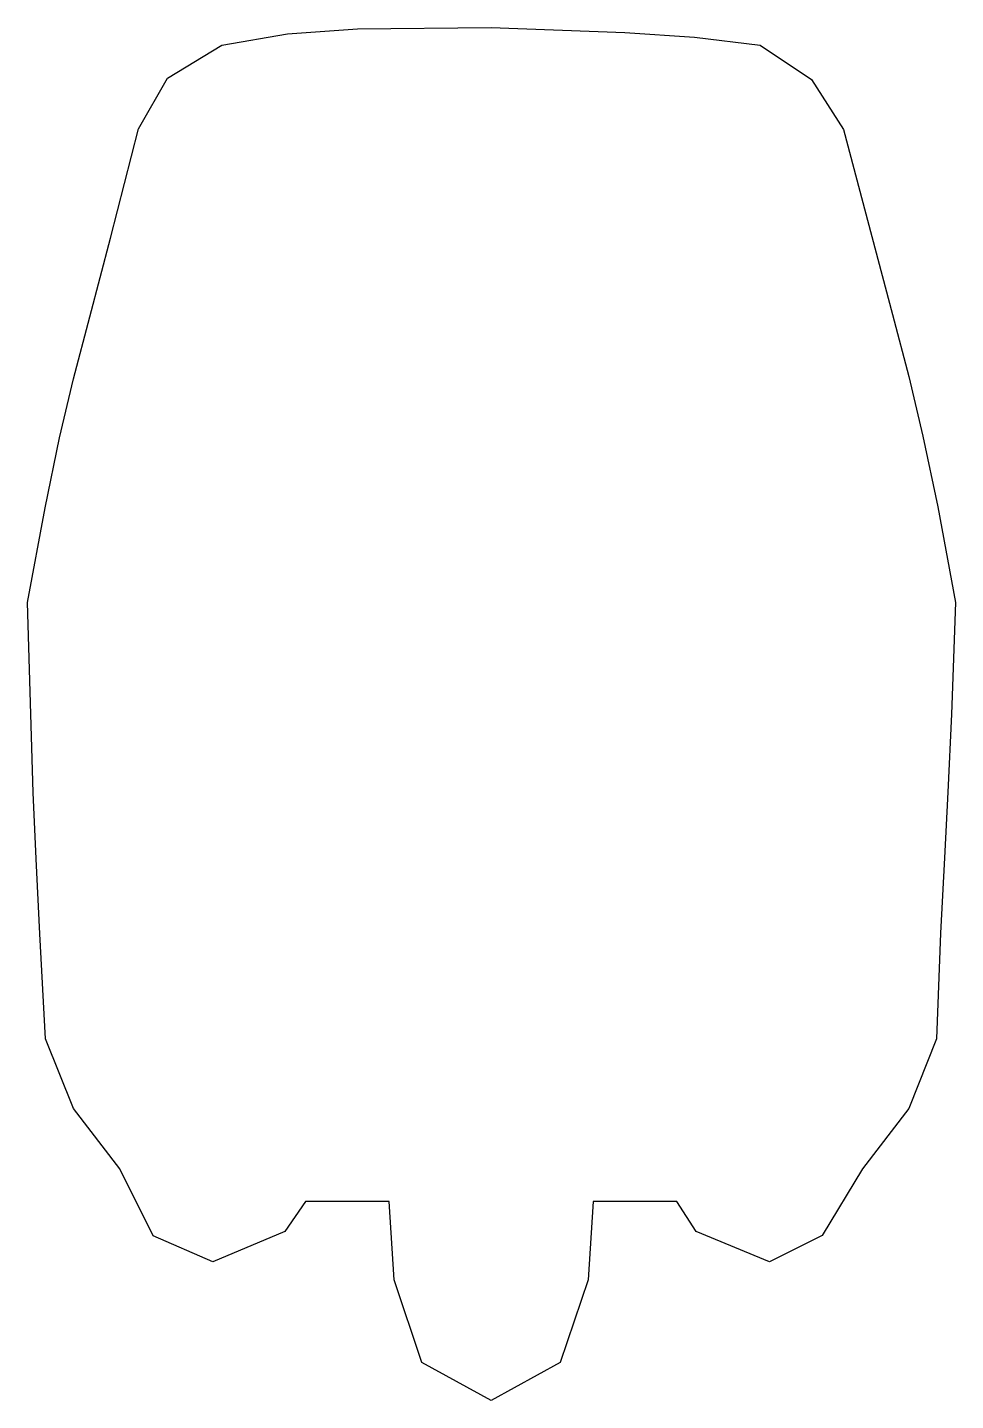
# Model space of a CAD drawing. Extents: x 85 to 135, y -147 to -73.
import ezdxf

# ---------------------------------------------------------------- set-up
doc = ezdxf.new("R2010")
doc.units = 0
doc.layers.get('0').update_dxf_attribs({"linetype": 'continuous'})

msp = doc.modelspace()

# ---------------------------------------------------------------- linework, layer by layer
at = {"color": 165}
msp.add_lwpolyline([(120, -136.25), (115.5, -136.25), (115.225, -140.474), (113.728, -144.913), (110, -146.97), (106.272, -144.913), (104.775, -140.474), (104.5, -136.25), (100, -136.25), (98.88, -137.875), (95, -139.5), (91.787, -138.095), (90, -134.5), (87.5, -131.25), (86, -127.5), (85.69, -121.841), (85.484, -117.798), (85.335, -114.235), (85.196, -110.014), (85.02, -104), (85.97, -98.908), (86.753, -95.144), (87.507, -91.966), (88.374, -88.629), (89.492, -84.388), (91, -78.5), (92.571, -75.778), (95.5, -74), (99.037, -73.387), (102.796, -73.107), (110, -73.04), (117.204, -73.311), (120.963, -73.569), (124.5, -74), (127.259, -75.841), (128.99, -78.53), (130.503, -84.304), (131.627, -88.493), (132.5, -91.828), (133.263, -95.037), (134.057, -98.851), (135.02, -104), (134.808, -110.005), (134.611, -114.206), (134.417, -117.755), (134.216, -121.803), (134, -127.5), (132.5, -131.25), (130, -134.5), (127.83, -138.076), (125, -139.5), (121.045, -137.875)], close=True, dxfattribs=at)

doc.saveas('drawing.dxf')
